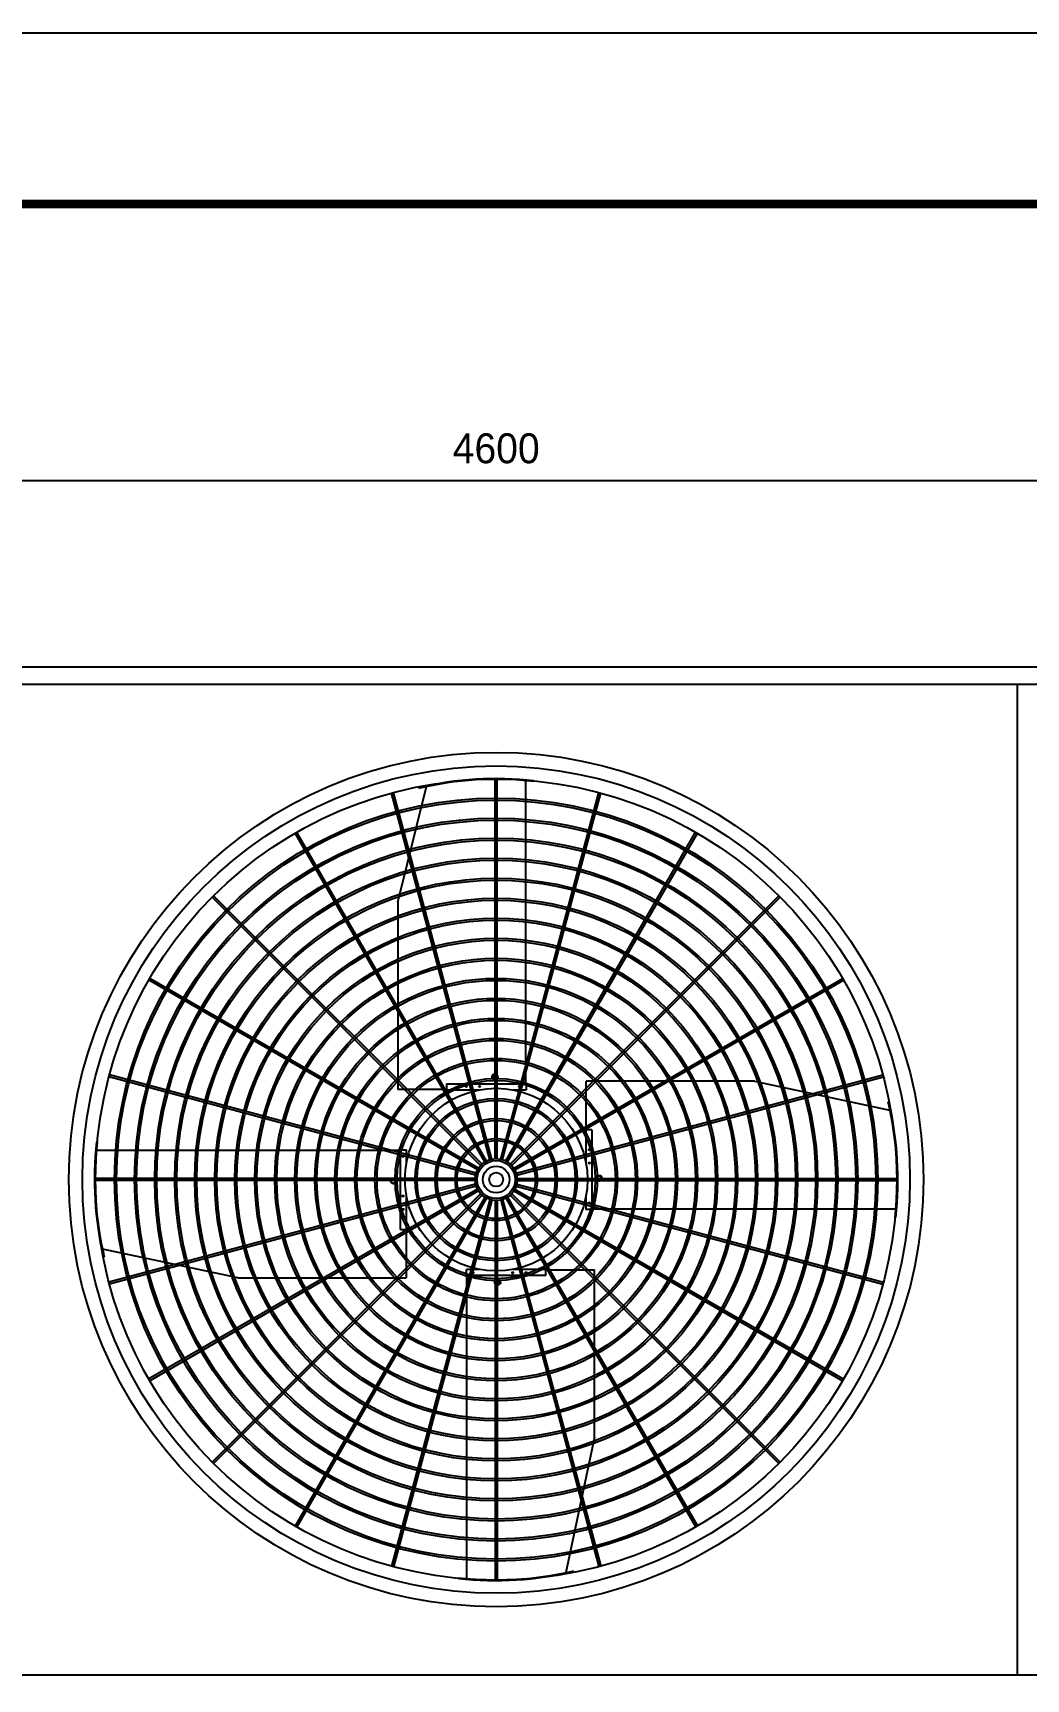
# Model space of a CAD drawing. Header units: millimetres. Extents: x 0 to 16815, y 0 to 11890.
# Drawn here: x 3601 to 5925, y 8037 to 11890 of the extents above; entities that cross this region are included whole.
import ezdxf

# ---------------------------------------------------------------- set-up
doc = ezdxf.new("R2010")
doc.units = ezdxf.units.MM
doc.layers.get('DEFPOINTS').update_dxf_attribs({"color": 143})
for name, color, linetype in [('LINE', 7, 'Continuous'), ('냉각탑_dim', 1, 'Continuous'), ('냉각탑_form', 1, 'Continuous')]:
    doc.layers.add(name, color=color, linetype=linetype)
doc.styles.add('HY울릉도L', font='')
doc.styles.get('HY울릉도L').set_extended_font_data('HY울릉도L')
doc.dimstyles.new('성지DIM', dxfattribs={"dimtxt": 3.5, "dimasz": 3, "dimexe": 1, "dimexo": 2.5, "dimgap": 2, "dimtad": 1, "dimdec": 0, "dimzin": 3, "dimdsep": 46, "dimtxsty": 'HY울릉도L', "dimblk": 'ARCHTICK', "dimcen": -2, "dimclrd": 256, "dimclre": 256, "dimclrt": 7, "dimadec": 0, "dimazin": 0, "dimtfac": 1, "dimtdec": 0, "dimtofl": 0, "dimtmove": 0, "dimatfit": 3, "dimfxl": 1, "dimtolj": 1, "dimtzin": 0, "dimlwe": -1, "dimarcsym": 0})

# ---------------------------------------------------------------- blocks, each defined once
blk = doc.blocks.new('냉각탑form')
at = {"layer": 'DEFPOINTS'}
blk.add_lwpolyline([(0, 297.073), (420.103, 297.073), (420.103, 0), (0, 0)], close=True, dxfattribs=at)
at = {"layer": '냉각탑_form', "const_width": 0.5}
blk.add_lwpolyline([(10.002, 287.07), (10.002, 10.002), (410.1, 10.002), (410.1, 287.07)], close=True, dxfattribs=at)
blk = doc.blocks.new('_ArchTick')
at = {"color": 0, "linetype": 'ByBlock', "const_width": 0.15}
blk.add_lwpolyline([(-0.5, -0.5), (0.5, 0.5)], dxfattribs=at)
blk = doc.blocks.new('*D7')
at = {"layer": 'DEFPOINTS', "color": 0, "transparency": 16777216}
for p in [(6984.8, 10842.6), (2384.8, 10406.3), (6984.8, 10406.3)]:
    blk.add_point(p, dxfattribs=at)
at = {"layer": '냉각탑_dim', "transparency": 16777216}
for p, q in [((2384.8, 10456.3), (2384.8, 10862.6)), ((6984.8, 10456.3), (6984.8, 10862.6))]:
    blk.add_line(p, q, dxfattribs=at)
at = {"layer": '냉각탑_dim', "lineweight": -2, "transparency": 16777216}
blk.add_line((2384.8, 10842.6), (6984.8, 10842.6), dxfattribs=at)
at = {"layer": '냉각탑_dim', "lineweight": -2, "transparency": 16777216, "xscale": 60, "yscale": 60, "zscale": 60, "rotation": 180}
blk.add_blockref('_ArchTick', (2384.8, 10842.6), dxfattribs=at)
at = {"layer": '냉각탑_dim', "lineweight": -2, "transparency": 16777216, "xscale": 60, "yscale": 60, "zscale": 60}
blk.add_blockref('_ArchTick', (6984.8, 10842.6), dxfattribs=at)
at = {"layer": '냉각탑_dim', "color": 7, "transparency": 16777216, "insert": (4684.8, 10917.6), "char_height": 70, "attachment_point": 5, "style": 'HY울릉도L'}
blk.add_mtext('\\A1;4600', dxfattribs=at)

msp = doc.modelspace()

# ---------------------------------------------------------------- linework, layer by layer
at = {"color": 3}
for p, q in [((5904.8, 8046.3), (5904.8, 10366.3)), ((4682.4, 9255.4), (4682.4, 10143.8)), ((4687.1, 9255.4), (4687.1, 10143.8)), ((4669.8, 9253.2), (4439.9, 10111.2)), ((4674.3, 9254.4), (4444.4, 10112.4)), ((4695.3, 9254.4), (4925.2, 10112.4)), ((4699.8, 9253.2), (4929.7, 10111.2)), ((4662.2, 9250), (4218.1, 10019.3)), ((4707.3, 9250), (5151.5, 10019.3)), ((4658.2, 9247.7), (4214, 10017)), ((4711.4, 9247.7), (5155.6, 10017)), ((4648.4, 9239.4), (4020.2, 9867.5)), ((4651.7, 9242.7), (4023.6, 9870.8)), ((4717.9, 9242.7), (5346, 9870.8)), ((4721.2, 9239.4), (5349.3, 9867.5)), ((4641, 9228.8), (3871.7, 9673)), ((4643.4, 9232.9), (3874.1, 9677)), ((4726.2, 9232.9), (5495.5, 9677)), ((4728.5, 9228.8), (5497.8, 9673)), ((4636.7, 9216.7), (3778.6, 9446.7)), ((4637.9, 9221.3), (3779.9, 9451.2)), ((4731.7, 9221.3), (5589.7, 9451.2)), ((4732.9, 9216.7), (5590.9, 9446.7)), ((4635.6, 9208.6), (3747.3, 9208.6)), ((4635.6, 9203.9), (3747.3, 9203.9)), ((4636.7, 9195.8), (3778.6, 8965.9)), ((4637.9, 9191.3), (3779.9, 8961.4)), ((4641, 9183.7), (3871.7, 8739.6)), ((4643.4, 9179.7), (3874.1, 8735.5)), ((4648.4, 9173.2), (4020.2, 8545)), ((4721.2, 9173.2), (5349.3, 8545)), ((4726.2, 9179.7), (5495.5, 8735.5)), ((4728.5, 9183.7), (5497.8, 8739.6)), ((4731.7, 9191.3), (5589.7, 8961.4)), ((4732.9, 9195.8), (5590.9, 8965.9)), ((4734, 9208.6), (5622.3, 9208.6)), ((4734, 9203.9), (5622.3, 9203.9)), ((4651.7, 9169.9), (4023.6, 8541.7)), ((4658.2, 9164.9), (4214, 8395.6)), ((4662.2, 9162.5), (4218.1, 8393.2)), ((4669.8, 9159.4), (4439.9, 8301.3)), ((4674.3, 9158.2), (4444.4, 8300.1)), ((4682.4, 9157.1), (4682.4, 8268.8)), ((4687.1, 9157.1), (4687.1, 8268.8)), ((4695.3, 9158.2), (4925.2, 8300.1)), ((4699.8, 9159.4), (4929.7, 8301.3)), ((4707.3, 9162.5), (5151.5, 8393.2)), ((4711.4, 9164.9), (5155.6, 8395.6)), ((4717.9, 9169.9), (5346, 8541.7))]:
    msp.add_line(p, q, dxfattribs=at)
for points in [[(2384.8, 8006.3), (2384.8, 10406.3), (6984.8, 10406.3), (6984.8, 8006.3)], [(2424.8, 8046.3), (2424.8, 10366.3), (6944.8, 10366.3), (6944.8, 8046.3)]]:
    msp.add_lwpolyline(points, close=True, dxfattribs=at)
for radius in [1000, 1000, 968.3, 937.5, 213.7]:
    msp.add_circle((4684.8, 9206.3), radius, dxfattribs=at)
at = {"color": 3, "ltscale": 5}
for radius in [893, 888.3, 846.1, 841.4, 799.2, 794.5, 752.3, 747.6, 705.5, 700.8, 658.6, 653.9, 611.7, 607, 564.8, 560.1, 518, 513.3, 471.1, 466.4, 424.2, 419.5, 377.3, 372.6, 330.5, 325.8, 283.6, 278.9, 236.7, 232, 189.8, 185.2, 143, 138.3, 96.1, 91.4, 49.2, 44.5, 31.2, 16.4]:
    msp.add_circle((4684.8, 9206.3), radius, dxfattribs=at)
at = {"layer": 'LINE', "color": 3}
for p, q in [((4753.7, 10140.3), (4753.7, 9430.5)), ((4454.5, 9855.9), (4521.9, 10126.2)), ((4454.5, 9855.9), (4454.5, 9417.2)), ((4678.8, 9451.9), (4675.8, 9446.8)), ((4678.8, 9451.9), (4675.8, 9446.8)), ((4675.8, 9446.8), (4678.8, 9441.8)), ((4675.8, 9446.8), (4678.8, 9441.8)), ((4684.6, 9451.9), (4678.8, 9451.9)), ((4684.6, 9451.9), (4678.8, 9451.9)), ((4678.8, 9441.8), (4684.6, 9441.8)), ((4678.8, 9441.8), (4684.6, 9441.8)), ((4687.6, 9446.8), (4684.6, 9451.9)), ((4687.6, 9446.8), (4684.6, 9451.9)), ((4684.6, 9441.8), (4687.6, 9446.8)), ((4684.6, 9441.8), (4687.6, 9446.8)), ((4568.2, 9417.2), (4454.5, 9417.2)), ((4568.2, 9417.2), (4454.5, 9417.2)), ((4568.2, 9430.5), (4754.6, 9430.5)), ((4568.2, 9430.5), (4754.6, 9430.5)), ((4568.2, 9430.5), (4568.2, 9416.4)), ((4568.2, 9430.5), (4568.2, 9416.4)), ((4568.2, 9416.4), (4646.1, 9416.4)), ((4568.2, 9416.4), (4646.1, 9416.4)), ((4723.5, 9416.4), (4754.6, 9416.4)), ((4723.5, 9416.4), (4754.6, 9416.4)), ((4754.6, 9430.5), (4754.6, 9416.4)), ((4754.6, 9430.5), (4754.6, 9416.4)), ((5289, 9436.6), (4895.7, 9436.6)), ((4895.7, 9322.8), (4895.7, 9436.6)), ((4895.7, 9322.8), (4895.7, 9436.6)), ((5289, 9436.6), (5606.2, 9369.1)), ((5603.5, 9388.1), (5601.9, 9388.1)), ((4894.9, 9322.8), (4894.9, 9245)), ((4894.9, 9322.8), (4894.9, 9245)), ((4909, 9322.8), (4894.9, 9322.8)), ((4909, 9322.8), (4894.9, 9322.8)), ((4909, 9322.8), (4909, 9136.5)), ((4909, 9322.8), (4909, 9136.5)), ((5619.9, 9294.7), (5618.3, 9294.7)), ((3749.3, 9275.2), (4460.6, 9275.2)), ((4460.6, 9089.7), (4460.6, 9276.1)), ((4460.6, 9089.7), (4460.6, 9276.1)), ((4460.6, 9276.1), (4474.6, 9276.1)), ((4460.6, 9276.1), (4474.6, 9276.1)), ((4474.6, 9245), (4474.6, 9276.1)), ((4474.6, 9245), (4474.6, 9276.1)), ((4925.4, 9215.2), (4920.3, 9212.3)), ((4925.4, 9215.2), (4920.3, 9212.3)), ((4920.3, 9212.3), (4920.3, 9206.4)), ((4920.3, 9212.3), (4920.3, 9206.4)), ((4930.4, 9212.3), (4925.4, 9215.2)), ((4930.4, 9212.3), (4925.4, 9215.2)), ((4930.4, 9206.4), (4930.4, 9212.3)), ((4930.4, 9206.4), (4930.4, 9212.3)), ((4444.2, 9209), (4439.2, 9206.1)), ((4444.2, 9209), (4439.2, 9206.1)), ((4439.2, 9206.1), (4439.2, 9200.3)), ((4439.2, 9206.1), (4439.2, 9200.3)), ((4439.2, 9200.3), (4444.2, 9197.3)), ((4439.2, 9200.3), (4444.2, 9197.3)), ((4449.3, 9206.1), (4444.2, 9209)), ((4449.3, 9206.1), (4444.2, 9209)), ((4444.2, 9197.3), (4449.3, 9200.3)), ((4444.2, 9197.3), (4449.3, 9200.3)), ((4449.3, 9200.3), (4449.3, 9206.1)), ((4449.3, 9200.3), (4449.3, 9206.1)), ((4920.3, 9206.4), (4925.4, 9203.5)), ((4920.3, 9206.4), (4925.4, 9203.5)), ((4925.4, 9203.5), (4930.4, 9206.4)), ((4925.4, 9203.5), (4930.4, 9206.4)), ((4474.6, 9089.7), (4474.6, 9167.6)), ((4474.6, 9089.7), (4474.6, 9167.6)), ((4894.9, 9167.6), (4894.9, 9136.5)), ((4894.9, 9167.6), (4894.9, 9136.5)), ((4909, 9136.5), (4894.9, 9136.5)), ((4909, 9136.5), (4894.9, 9136.5)), ((5620.3, 9137.4), (4909, 9137.4)), ((5619.9, 9117.8), (5618.3, 9117.8)), ((4460.6, 9089.7), (4474.6, 9089.7)), ((4460.6, 9089.7), (4474.6, 9089.7)), ((4473.9, 9089.7), (4473.9, 8976)), ((4473.9, 9089.7), (4473.9, 8976)), ((4080.6, 8976), (3763.4, 9043.4)), ((4646.1, 8996.1), (4615, 8996.1)), ((4615, 8982.1), (4615, 8996.1)), ((4646.1, 8996.1), (4615, 8996.1)), ((4615, 8982.1), (4615, 8996.1)), ((4646.1, 8996.1), (4615, 8996.1)), ((4615, 8982.1), (4615, 8996.1)), ((4646.1, 8996.1), (4615, 8996.1)), ((4615, 8982.1), (4615, 8996.1)), ((4801.3, 8982.1), (4615, 8982.1)), ((4801.3, 8982.1), (4615, 8982.1)), ((4801.3, 8982.1), (4615, 8982.1)), ((4801.3, 8982.1), (4615, 8982.1)), ((4615.9, 8272.2), (4615.9, 8982.1)), ((4615.9, 8272.2), (4615.9, 8982.1)), ((4801.3, 8996.1), (4723.5, 8996.1)), ((4801.3, 8996.1), (4723.5, 8996.1)), ((4801.3, 8996.1), (4723.5, 8996.1)), ((4801.3, 8996.1), (4723.5, 8996.1)), ((4801.3, 8982.1), (4801.3, 8996.1)), ((4801.3, 8982.1), (4801.3, 8996.1)), ((4801.3, 8982.1), (4801.3, 8996.1)), ((4801.3, 8982.1), (4801.3, 8996.1)), ((4801.3, 8995.3), (4915.1, 8995.3)), ((4801.3, 8995.3), (4915.1, 8995.3)), ((4801.3, 8995.3), (4915.1, 8995.3)), ((4801.3, 8995.3), (4915.1, 8995.3)), ((4915.1, 8603.6), (4915.1, 8995.3)), ((4915.1, 8603.6), (4915.1, 8995.3)), ((4080.6, 8976), (4473.9, 8976)), ((4685, 8970.8), (4682, 8965.7)), ((4685, 8970.8), (4682, 8965.7)), ((4685, 8970.8), (4682, 8965.7)), ((4685, 8970.8), (4682, 8965.7)), ((4682, 8965.7), (4685, 8960.6)), ((4682, 8965.7), (4685, 8960.6)), ((4682, 8965.7), (4685, 8960.6)), ((4682, 8965.7), (4685, 8960.6)), ((4690.8, 8970.8), (4685, 8970.8)), ((4690.8, 8970.8), (4685, 8970.8)), ((4690.8, 8970.8), (4685, 8970.8)), ((4690.8, 8970.8), (4685, 8970.8)), ((4685, 8960.6), (4690.8, 8960.6)), ((4685, 8960.6), (4690.8, 8960.6)), ((4685, 8960.6), (4690.8, 8960.6)), ((4685, 8960.6), (4690.8, 8960.6)), ((4693.7, 8965.7), (4690.8, 8970.8)), ((4693.7, 8965.7), (4690.8, 8970.8)), ((4693.7, 8965.7), (4690.8, 8970.8)), ((4693.7, 8965.7), (4690.8, 8970.8)), ((4690.8, 8960.6), (4693.7, 8965.7)), ((4690.8, 8960.6), (4693.7, 8965.7)), ((4690.8, 8960.6), (4693.7, 8965.7)), ((4690.8, 8960.6), (4693.7, 8965.7)), ((4915.1, 8603.6), (4847.7, 8286.4))]:
    msp.add_line(p, q, dxfattribs=at)
for centre, radius in [((4681.7, 9446.8), 6.64), ((4681.7, 9446.8), 6.64), ((4615, 9424.2), 1.56), ((4615, 9424.2), 1.56), ((4646.2, 9424.2), 1.56), ((4646.2, 9424.2), 1.56), ((4739.2, 9424.2), 1.56), ((4739.2, 9424.2), 1.56), ((4466.8, 9260.7), 1.56), ((4466.8, 9260.7), 1.56), ((4902.8, 9276.1), 1.56), ((4902.8, 9276.1), 1.56), ((4444.2, 9203.2), 6.64), ((4444.2, 9203.2), 6.64), ((4902.8, 9244.9), 1.56), ((4902.8, 9244.9), 1.56), ((4925.4, 9209.4), 6.64), ((4925.4, 9209.4), 6.64), ((4466.8, 9167.7), 1.56), ((4466.8, 9167.7), 1.56), ((4466.8, 9136.5), 1.56), ((4466.8, 9136.5), 1.56), ((4902.8, 9151.9), 1.56), ((4902.8, 9151.9), 1.56), ((4630.4, 8988.3), 1.56), ((4630.4, 8988.3), 1.56), ((4630.4, 8988.3), 1.56), ((4630.4, 8988.3), 1.56), ((4723.4, 8988.3), 1.56), ((4723.4, 8988.3), 1.56), ((4723.4, 8988.3), 1.56), ((4723.4, 8988.3), 1.56), ((4754.6, 8988.3), 1.56), ((4754.6, 8988.3), 1.56), ((4754.6, 8988.3), 1.56), ((4754.6, 8988.3), 1.56), ((4687.9, 8965.7), 6.64), ((4687.9, 8965.7), 6.64), ((4687.9, 8965.7), 6.64), ((4687.9, 8965.7), 6.64)]:
    msp.add_circle(centre, radius, dxfattribs=at)
for centre, radius, start, end in [((4684.8, 9363.7), 781.2, 83.5007, 103.4595), ((4684.8, 9363.7), 779.7, 83.4876, 103.487), ((4843.7, 9206.3), 779.7, 353.4876, 13.487), ((4843.7, 9206.3), 781.2, 353.5007, 13.4595), ((4525.9, 9206.3), 781.2, 173.5007, 193.4595), ((4525.9, 9206.3), 779.7, 173.4876, 193.487), ((4684.8, 9048.9), 779.7, 263.4876, 283.487), ((4684.8, 9048.9), 781.2, 263.5007, 283.4595)]:
    msp.add_arc(centre, radius, start, end, dxfattribs=at)

# ---------------------------------------------------------------- block references
at = {"layer": '냉각탑_form', "xscale": 40.02539682539683, "yscale": 40.02539682539683, "zscale": 40.02539682539683}
msp.add_blockref('냉각탑form', (0, 0), dxfattribs=at)

# ---------------------------------------------------------------- dimensions: what is measured, and where the dimension line sits
at = {"layer": '냉각탑_dim'}
dim = msp.add_linear_dim(base=(6984.8, 10842.6), p1=(2384.8, 10406.3), p2=(6984.8, 10406.3), dimstyle='성지DIM', override={"dimscale": 20, "dimtmove": 2}, dxfattribs=at)
dim.commit()
dim.dimension.update_dxf_attribs({"geometry": '*D7', "text_midpoint": (4684.8, 10917.6)})

doc.saveas('drawing.dxf')
